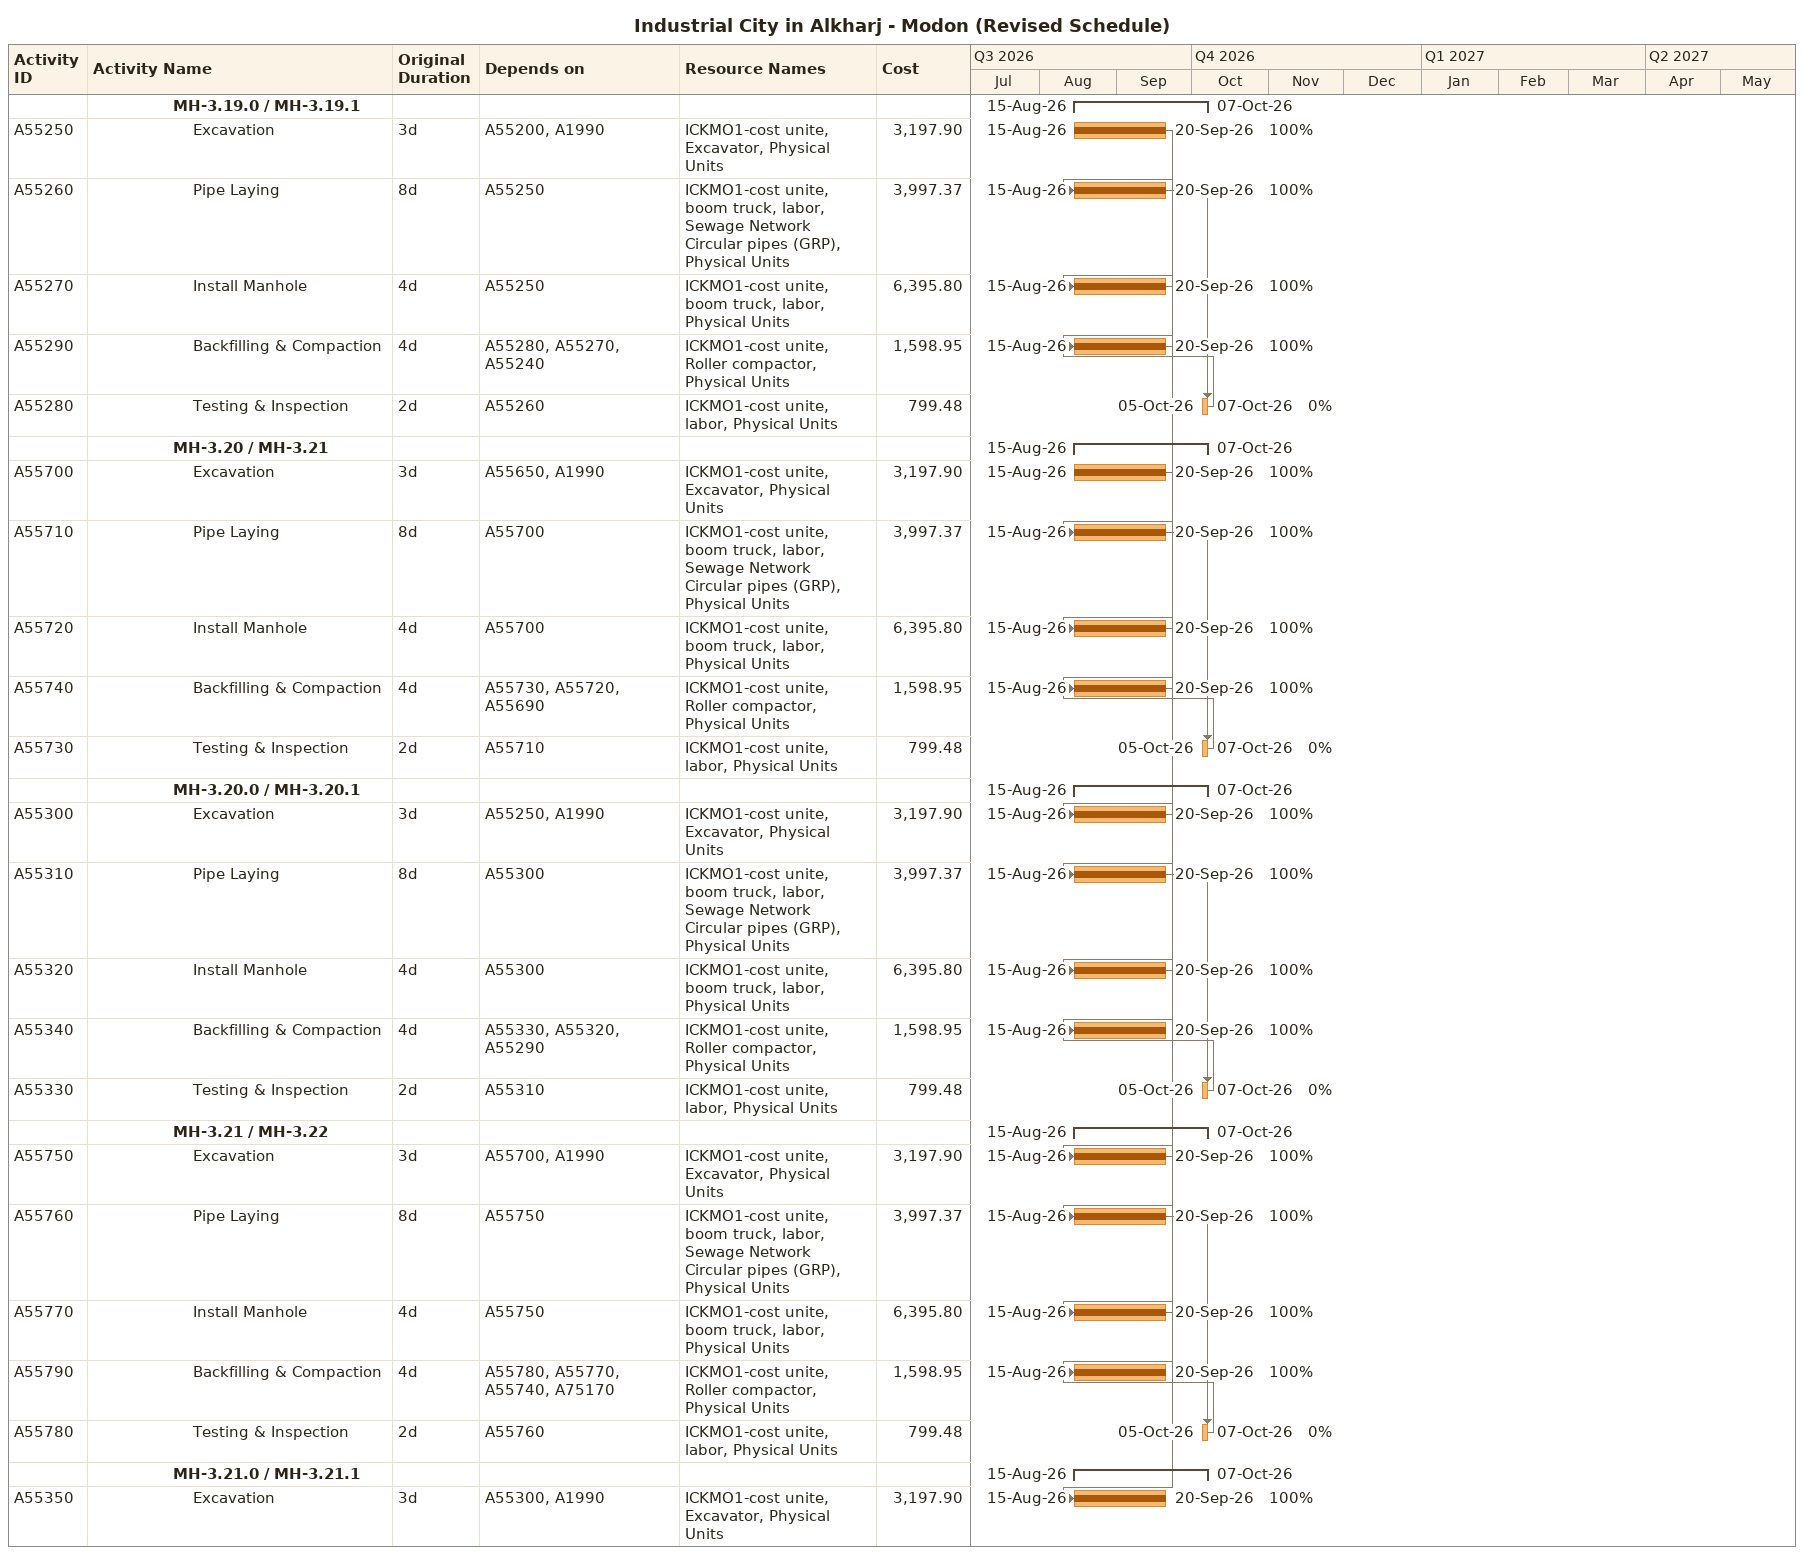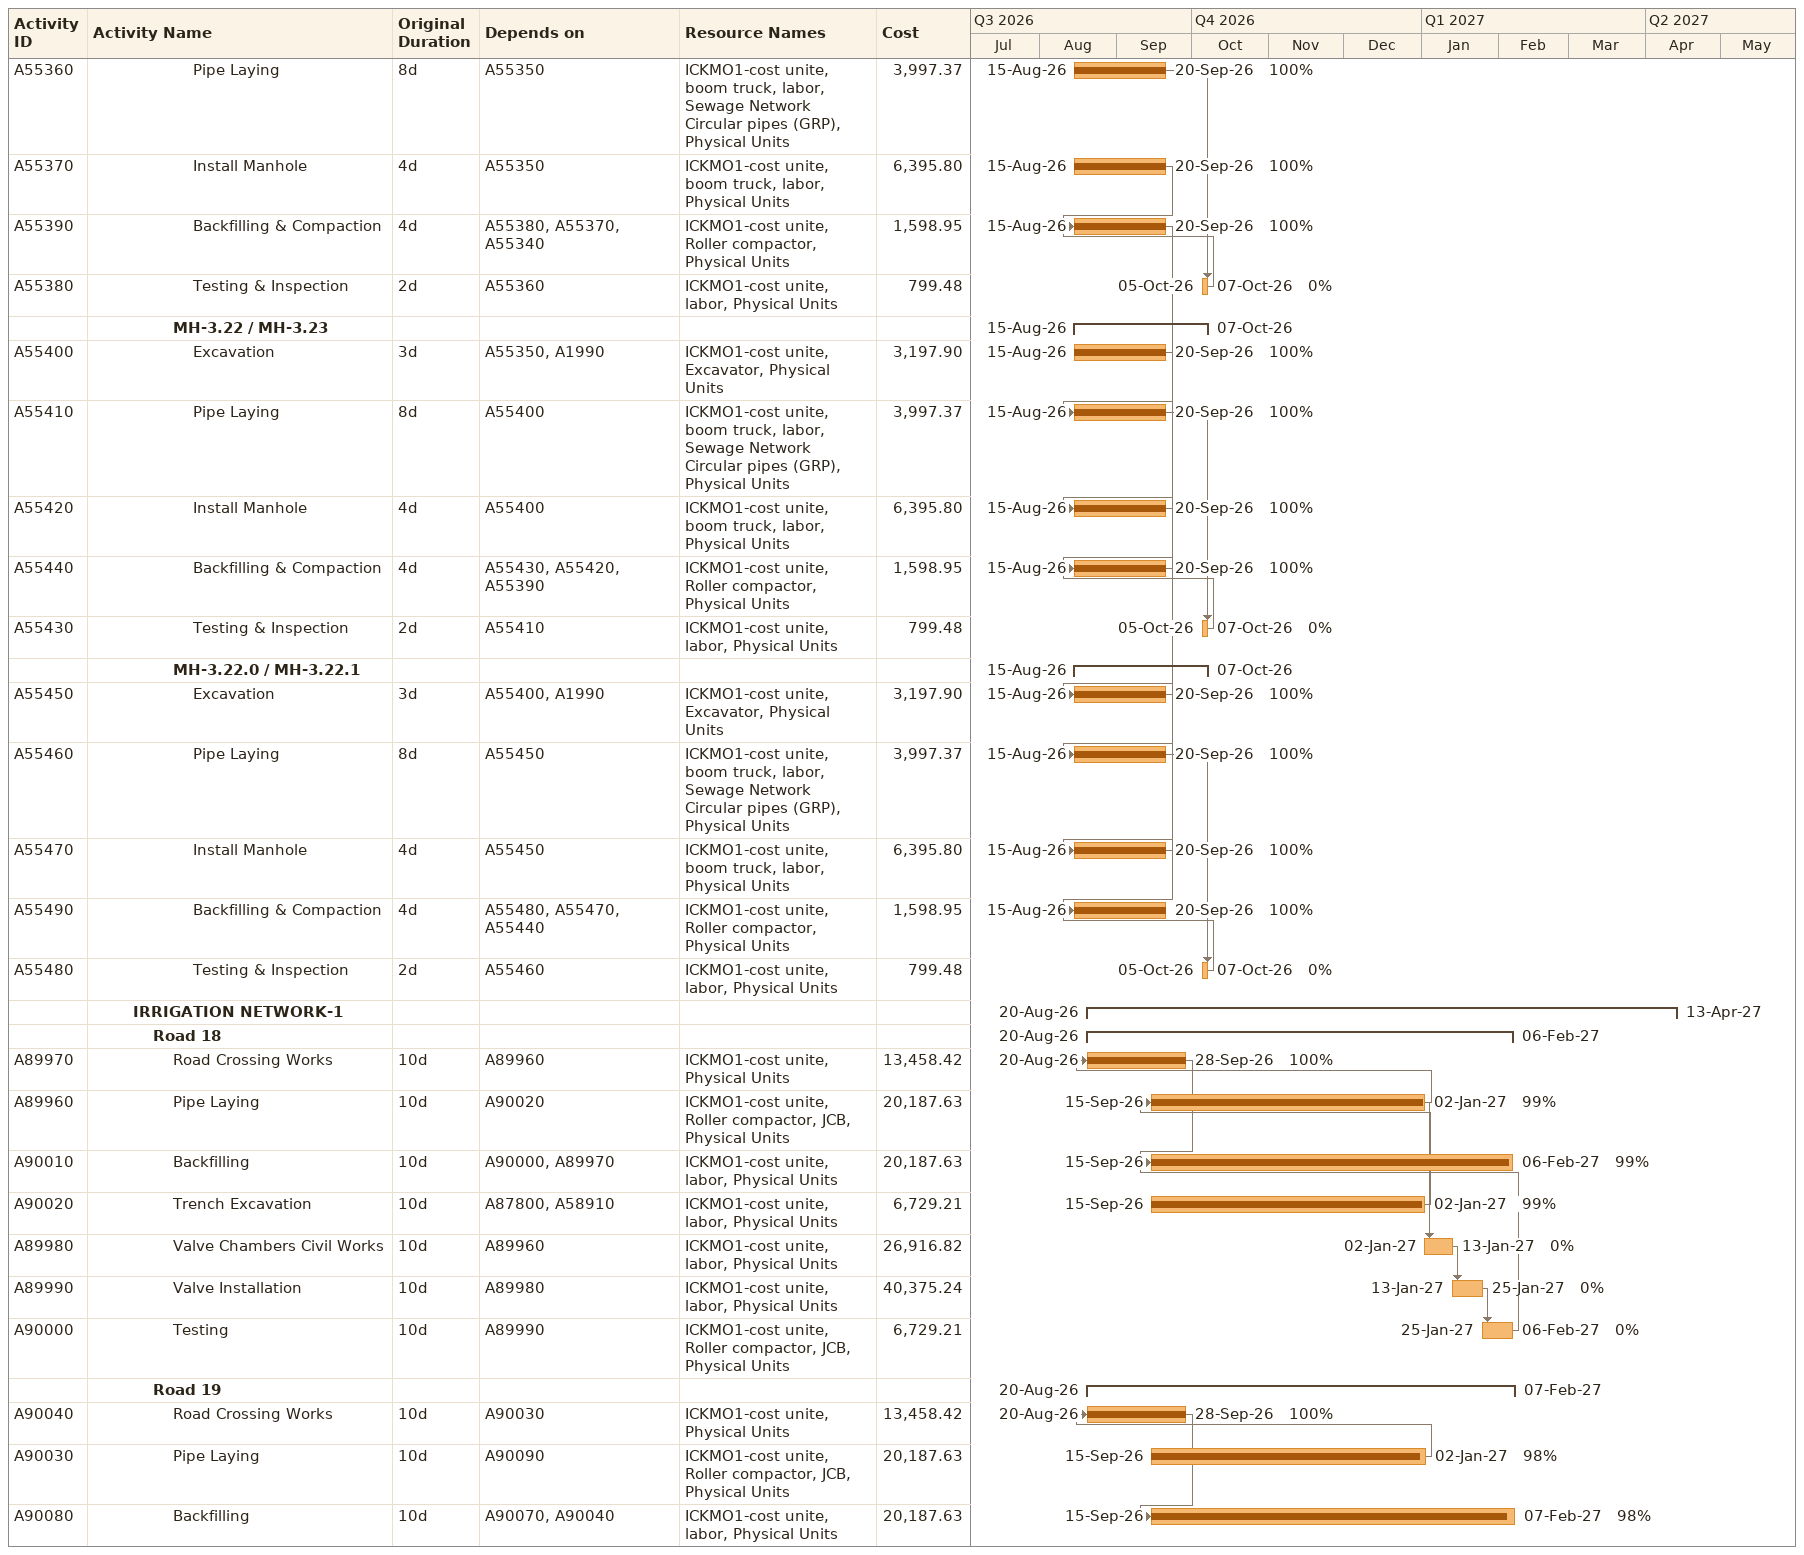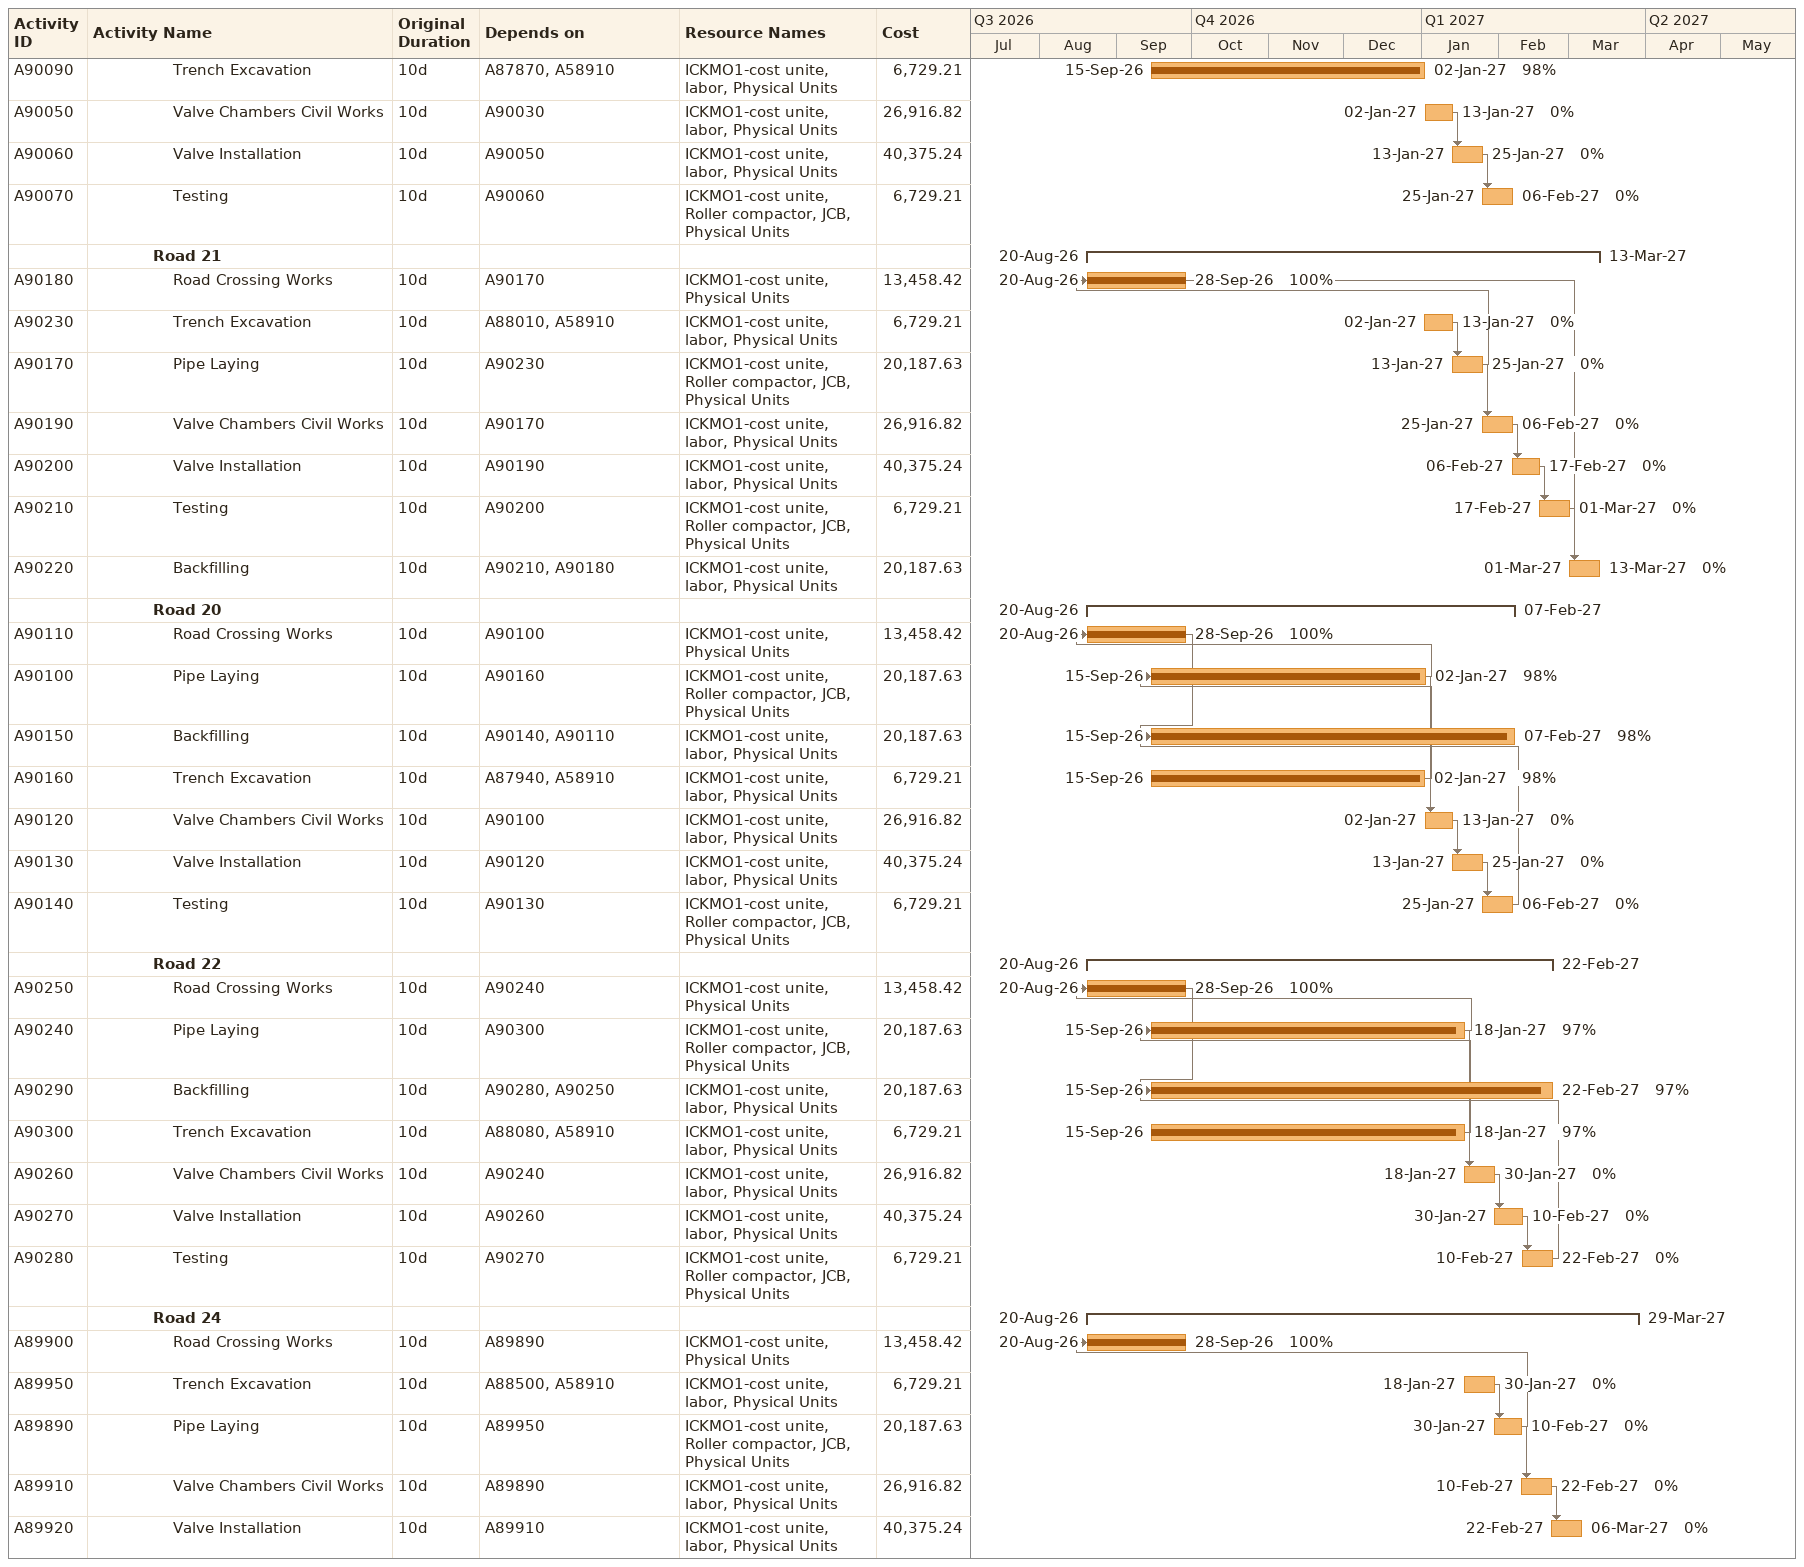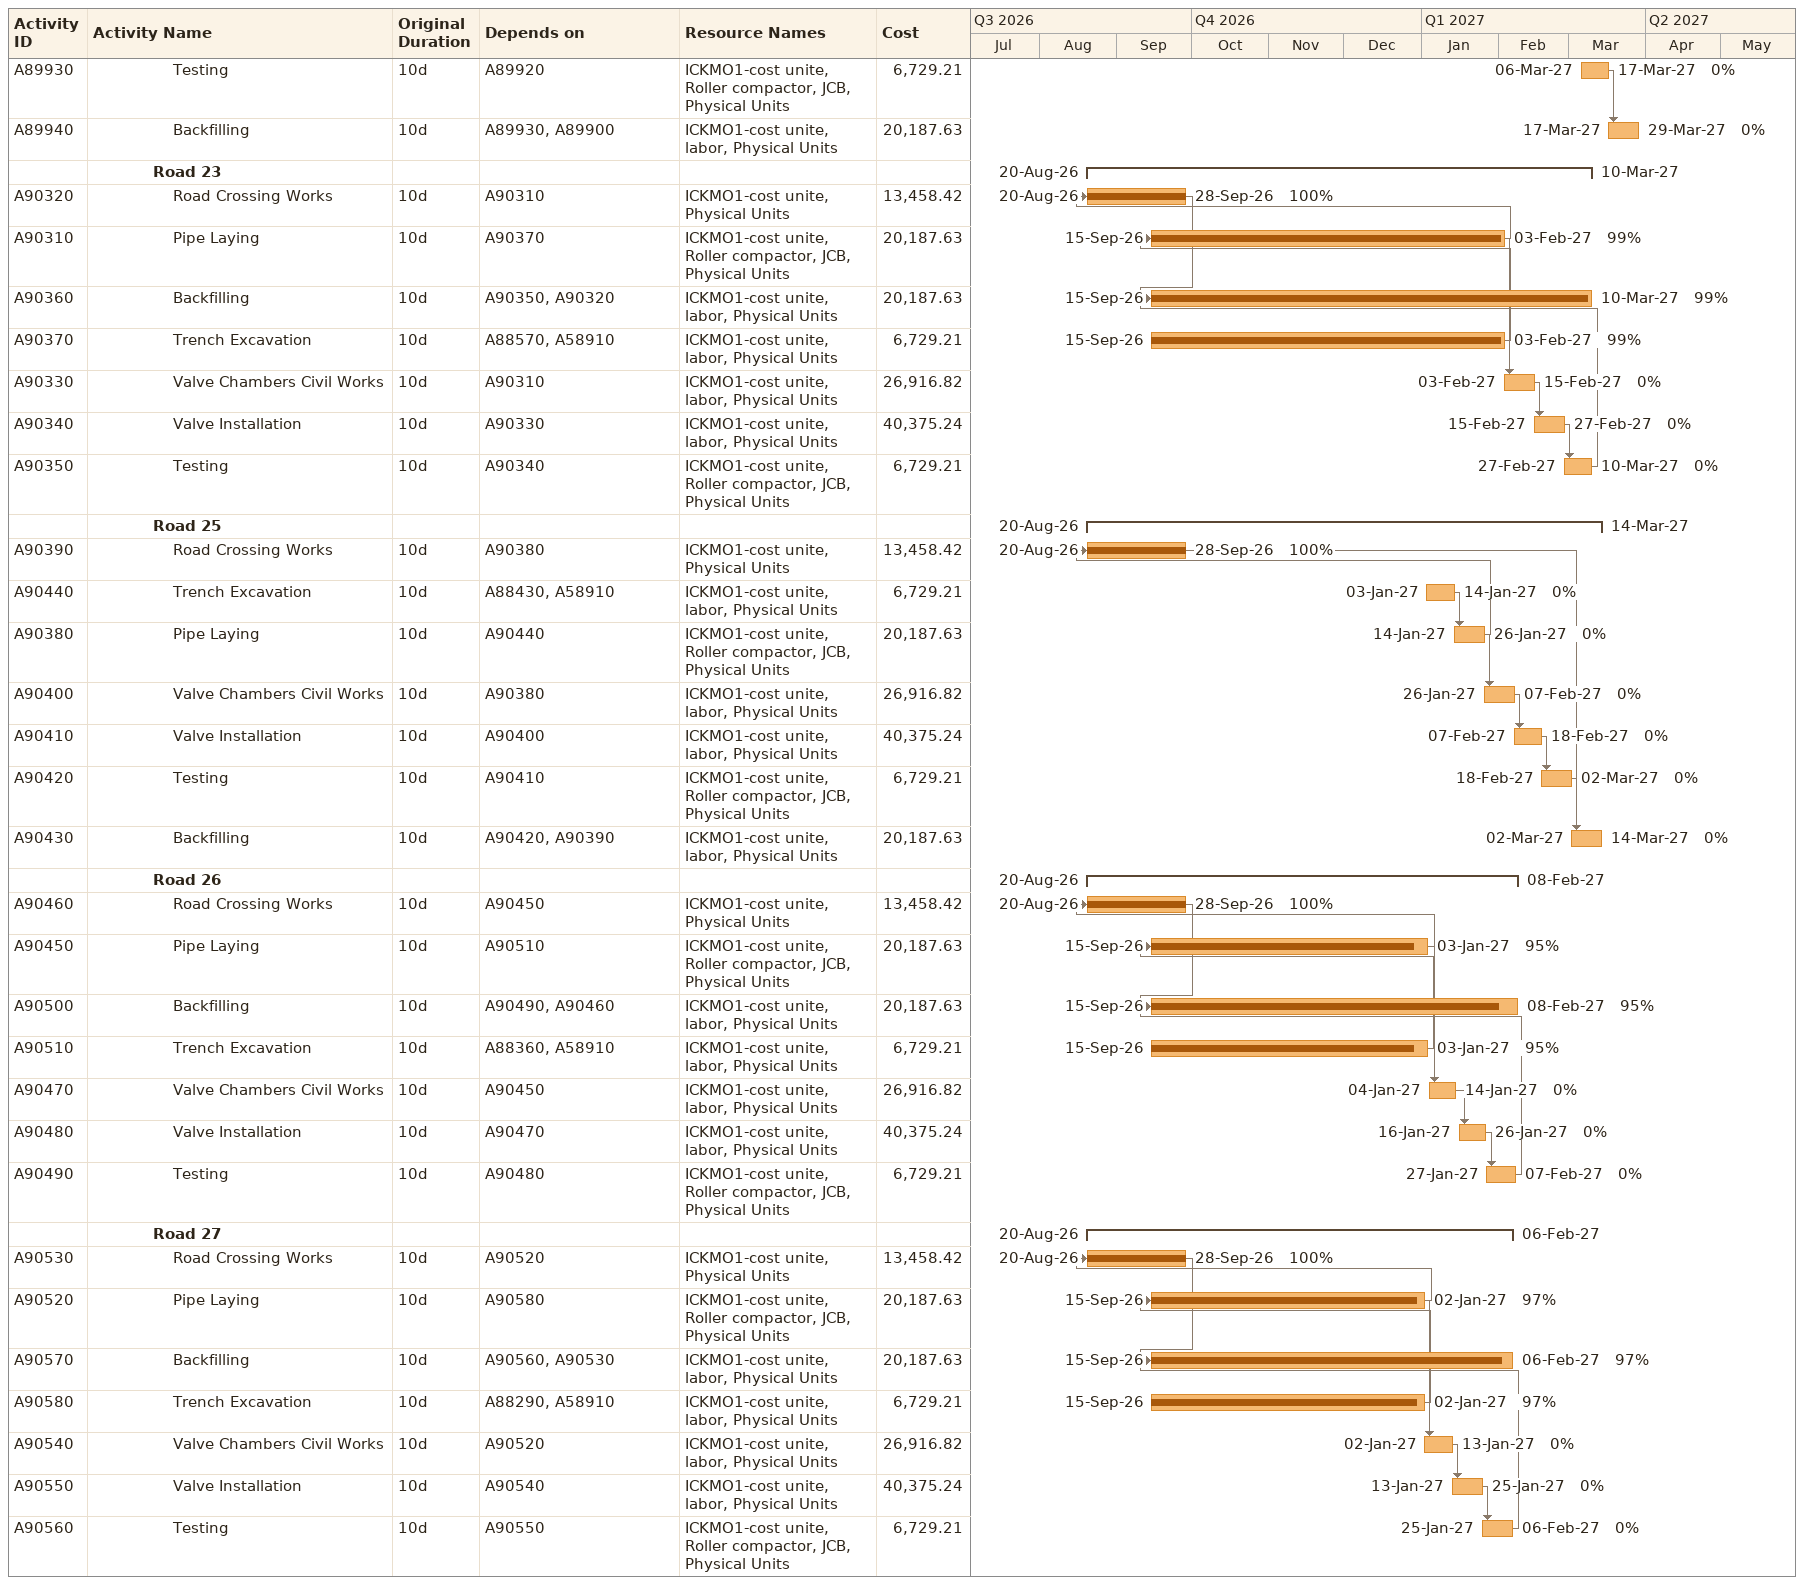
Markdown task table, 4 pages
Industrial City in Alkharj - Modon (Revised Schedule)

| ID | Level | Task | Original duration | Start | Finish | Predecessors | Resources | % complete | Cost |
|---|---|---|---|---|---|---|---|---|---|
|  | 5 | **MH-3.19.0 / MH-3.19.1** |  | 2026-08-15 | 2026-10-07 |  |  |  |  |
| A55250 | 6 | Excavation | 3d | 2026-08-15 | 2026-09-20 | A55200, A1990 | ICKMO1-cost unite, Excavator, Physical Units | 100 | 3197.90 |
| A55260 | 6 | Pipe Laying | 8d | 2026-08-15 | 2026-09-20 | A55250 | ICKMO1-cost unite, boom truck, labor, Sewage Network Circular pipes (GRP), Physical Units | 100 | 3997.37 |
| A55270 | 6 | Install Manhole | 4d | 2026-08-15 | 2026-09-20 | A55250 | ICKMO1-cost unite, boom truck, labor, Physical Units | 100 | 6395.80 |
| A55290 | 6 | Backfilling & Compaction | 4d | 2026-08-15 | 2026-09-20 | A55280, A55270, A55240 | ICKMO1-cost unite, Roller compactor, Physical Units | 100 | 1598.95 |
| A55280 | 6 | Testing & Inspection | 2d | 2026-10-05 | 2026-10-07 | A55260 | ICKMO1-cost unite, labor, Physical Units | 0 | 799.48 |
|  | 5 | **MH-3.20 / MH-3.21** |  | 2026-08-15 | 2026-10-07 |  |  |  |  |
| A55700 | 6 | Excavation | 3d | 2026-08-15 | 2026-09-20 | A55650, A1990 | ICKMO1-cost unite, Excavator, Physical Units | 100 | 3197.90 |
| A55710 | 6 | Pipe Laying | 8d | 2026-08-15 | 2026-09-20 | A55700 | ICKMO1-cost unite, boom truck, labor, Sewage Network Circular pipes (GRP), Physical Units | 100 | 3997.37 |
| A55720 | 6 | Install Manhole | 4d | 2026-08-15 | 2026-09-20 | A55700 | ICKMO1-cost unite, boom truck, labor, Physical Units | 100 | 6395.80 |
| A55740 | 6 | Backfilling & Compaction | 4d | 2026-08-15 | 2026-09-20 | A55730, A55720, A55690 | ICKMO1-cost unite, Roller compactor, Physical Units | 100 | 1598.95 |
| A55730 | 6 | Testing & Inspection | 2d | 2026-10-05 | 2026-10-07 | A55710 | ICKMO1-cost unite, labor, Physical Units | 0 | 799.48 |
|  | 5 | **MH-3.20.0 / MH-3.20.1** |  | 2026-08-15 | 2026-10-07 |  |  |  |  |
| A55300 | 6 | Excavation | 3d | 2026-08-15 | 2026-09-20 | A55250, A1990 | ICKMO1-cost unite, Excavator, Physical Units | 100 | 3197.90 |
| A55310 | 6 | Pipe Laying | 8d | 2026-08-15 | 2026-09-20 | A55300 | ICKMO1-cost unite, boom truck, labor, Sewage Network Circular pipes (GRP), Physical Units | 100 | 3997.37 |
| A55320 | 6 | Install Manhole | 4d | 2026-08-15 | 2026-09-20 | A55300 | ICKMO1-cost unite, boom truck, labor, Physical Units | 100 | 6395.80 |
| A55340 | 6 | Backfilling & Compaction | 4d | 2026-08-15 | 2026-09-20 | A55330, A55320, A55290 | ICKMO1-cost unite, Roller compactor, Physical Units | 100 | 1598.95 |
| A55330 | 6 | Testing & Inspection | 2d | 2026-10-05 | 2026-10-07 | A55310 | ICKMO1-cost unite, labor, Physical Units | 0 | 799.48 |
|  | 5 | **MH-3.21 / MH-3.22** |  | 2026-08-15 | 2026-10-07 |  |  |  |  |
| A55750 | 6 | Excavation | 3d | 2026-08-15 | 2026-09-20 | A55700, A1990 | ICKMO1-cost unite, Excavator, Physical Units | 100 | 3197.90 |
| A55760 | 6 | Pipe Laying | 8d | 2026-08-15 | 2026-09-20 | A55750 | ICKMO1-cost unite, boom truck, labor, Sewage Network Circular pipes (GRP), Physical Units | 100 | 3997.37 |
| A55770 | 6 | Install Manhole | 4d | 2026-08-15 | 2026-09-20 | A55750 | ICKMO1-cost unite, boom truck, labor, Physical Units | 100 | 6395.80 |
| A55790 | 6 | Backfilling & Compaction | 4d | 2026-08-15 | 2026-09-20 | A55780, A55770, A55740, A75170 | ICKMO1-cost unite, Roller compactor, Physical Units | 100 | 1598.95 |
| A55780 | 6 | Testing & Inspection | 2d | 2026-10-05 | 2026-10-07 | A55760 | ICKMO1-cost unite, labor, Physical Units | 0 | 799.48 |
|  | 5 | **MH-3.21.0 / MH-3.21.1** |  | 2026-08-15 | 2026-10-07 |  |  |  |  |
| A55350 | 6 | Excavation | 3d | 2026-08-15 | 2026-09-20 | A55300, A1990 | ICKMO1-cost unite, Excavator, Physical Units | 100 | 3197.90 |
| A55360 | 6 | Pipe Laying | 8d | 2026-08-15 | 2026-09-20 | A55350 | ICKMO1-cost unite, boom truck, labor, Sewage Network Circular pipes (GRP), Physical Units | 100 | 3997.37 |
| A55370 | 6 | Install Manhole | 4d | 2026-08-15 | 2026-09-20 | A55350 | ICKMO1-cost unite, boom truck, labor, Physical Units | 100 | 6395.80 |
| A55390 | 6 | Backfilling & Compaction | 4d | 2026-08-15 | 2026-09-20 | A55380, A55370, A55340 | ICKMO1-cost unite, Roller compactor, Physical Units | 100 | 1598.95 |
| A55380 | 6 | Testing & Inspection | 2d | 2026-10-05 | 2026-10-07 | A55360 | ICKMO1-cost unite, labor, Physical Units | 0 | 799.48 |
|  | 5 | **MH-3.22 / MH-3.23** |  | 2026-08-15 | 2026-10-07 |  |  |  |  |
| A55400 | 6 | Excavation | 3d | 2026-08-15 | 2026-09-20 | A55350, A1990 | ICKMO1-cost unite, Excavator, Physical Units | 100 | 3197.90 |
| A55410 | 6 | Pipe Laying | 8d | 2026-08-15 | 2026-09-20 | A55400 | ICKMO1-cost unite, boom truck, labor, Sewage Network Circular pipes (GRP), Physical Units | 100 | 3997.37 |
| A55420 | 6 | Install Manhole | 4d | 2026-08-15 | 2026-09-20 | A55400 | ICKMO1-cost unite, boom truck, labor, Physical Units | 100 | 6395.80 |
| A55440 | 6 | Backfilling & Compaction | 4d | 2026-08-15 | 2026-09-20 | A55430, A55420, A55390 | ICKMO1-cost unite, Roller compactor, Physical Units | 100 | 1598.95 |
| A55430 | 6 | Testing & Inspection | 2d | 2026-10-05 | 2026-10-07 | A55410 | ICKMO1-cost unite, labor, Physical Units | 0 | 799.48 |
|  | 5 | **MH-3.22.0 / MH-3.22.1** |  | 2026-08-15 | 2026-10-07 |  |  |  |  |
| A55450 | 6 | Excavation | 3d | 2026-08-15 | 2026-09-20 | A55400, A1990 | ICKMO1-cost unite, Excavator, Physical Units | 100 | 3197.90 |
| A55460 | 6 | Pipe Laying | 8d | 2026-08-15 | 2026-09-20 | A55450 | ICKMO1-cost unite, boom truck, labor, Sewage Network Circular pipes (GRP), Physical Units | 100 | 3997.37 |
| A55470 | 6 | Install Manhole | 4d | 2026-08-15 | 2026-09-20 | A55450 | ICKMO1-cost unite, boom truck, labor, Physical Units | 100 | 6395.80 |
| A55490 | 6 | Backfilling & Compaction | 4d | 2026-08-15 | 2026-09-20 | A55480, A55470, A55440 | ICKMO1-cost unite, Roller compactor, Physical Units | 100 | 1598.95 |
| A55480 | 6 | Testing & Inspection | 2d | 2026-10-05 | 2026-10-07 | A55460 | ICKMO1-cost unite, labor, Physical Units | 0 | 799.48 |
|  | 3 | **IRRIGATION NETWORK-1** |  | 2026-08-20 | 2027-04-13 |  |  |  |  |
|  | 4 | **Road 18** |  | 2026-08-20 | 2027-02-06 |  |  |  |  |
| A89970 | 5 | Road Crossing Works | 10d | 2026-08-20 | 2026-09-28 | A89960 | ICKMO1-cost unite, Physical Units | 100 | 13458.42 |
| A89960 | 5 | Pipe Laying | 10d | 2026-09-15 | 2027-01-02 | A90020 | ICKMO1-cost unite, Roller compactor, JCB, Physical Units | 99 | 20187.63 |
| A90010 | 5 | Backfilling | 10d | 2026-09-15 | 2027-02-06 | A90000, A89970 | ICKMO1-cost unite, labor, Physical Units | 99 | 20187.63 |
| A90020 | 5 | Trench Excavation | 10d | 2026-09-15 | 2027-01-02 | A87800, A58910 | ICKMO1-cost unite, labor, Physical Units | 99 | 6729.21 |
| A89980 | 5 | Valve Chambers Civil Works | 10d | 2027-01-02 | 2027-01-13 | A89960 | ICKMO1-cost unite, labor, Physical Units | 0 | 26916.82 |
| A89990 | 5 | Valve Installation | 10d | 2027-01-13 | 2027-01-25 | A89980 | ICKMO1-cost unite, labor, Physical Units | 0 | 40375.24 |
| A90000 | 5 | Testing | 10d | 2027-01-25 | 2027-02-06 | A89990 | ICKMO1-cost unite, Roller compactor, JCB, Physical Units | 0 | 6729.21 |
|  | 4 | **Road 19** |  | 2026-08-20 | 2027-02-07 |  |  |  |  |
| A90040 | 5 | Road Crossing Works | 10d | 2026-08-20 | 2026-09-28 | A90030 | ICKMO1-cost unite, Physical Units | 100 | 13458.42 |
| A90030 | 5 | Pipe Laying | 10d | 2026-09-15 | 2027-01-02 | A90090 | ICKMO1-cost unite, Roller compactor, JCB, Physical Units | 98 | 20187.63 |
| A90080 | 5 | Backfilling | 10d | 2026-09-15 | 2027-02-07 | A90070, A90040 | ICKMO1-cost unite, labor, Physical Units | 98 | 20187.63 |
| A90090 | 5 | Trench Excavation | 10d | 2026-09-15 | 2027-01-02 | A87870, A58910 | ICKMO1-cost unite, labor, Physical Units | 98 | 6729.21 |
| A90050 | 5 | Valve Chambers Civil Works | 10d | 2027-01-02 | 2027-01-13 | A90030 | ICKMO1-cost unite, labor, Physical Units | 0 | 26916.82 |
| A90060 | 5 | Valve Installation | 10d | 2027-01-13 | 2027-01-25 | A90050 | ICKMO1-cost unite, labor, Physical Units | 0 | 40375.24 |
| A90070 | 5 | Testing | 10d | 2027-01-25 | 2027-02-06 | A90060 | ICKMO1-cost unite, Roller compactor, JCB, Physical Units | 0 | 6729.21 |
|  | 4 | **Road 21** |  | 2026-08-20 | 2027-03-13 |  |  |  |  |
| A90180 | 5 | Road Crossing Works | 10d | 2026-08-20 | 2026-09-28 | A90170 | ICKMO1-cost unite, Physical Units | 100 | 13458.42 |
| A90230 | 5 | Trench Excavation | 10d | 2027-01-02 | 2027-01-13 | A88010, A58910 | ICKMO1-cost unite, labor, Physical Units | 0 | 6729.21 |
| A90170 | 5 | Pipe Laying | 10d | 2027-01-13 | 2027-01-25 | A90230 | ICKMO1-cost unite, Roller compactor, JCB, Physical Units | 0 | 20187.63 |
| A90190 | 5 | Valve Chambers Civil Works | 10d | 2027-01-25 | 2027-02-06 | A90170 | ICKMO1-cost unite, labor, Physical Units | 0 | 26916.82 |
| A90200 | 5 | Valve Installation | 10d | 2027-02-06 | 2027-02-17 | A90190 | ICKMO1-cost unite, labor, Physical Units | 0 | 40375.24 |
| A90210 | 5 | Testing | 10d | 2027-02-17 | 2027-03-01 | A90200 | ICKMO1-cost unite, Roller compactor, JCB, Physical Units | 0 | 6729.21 |
| A90220 | 5 | Backfilling | 10d | 2027-03-01 | 2027-03-13 | A90210, A90180 | ICKMO1-cost unite, labor, Physical Units | 0 | 20187.63 |
|  | 4 | **Road 20** |  | 2026-08-20 | 2027-02-07 |  |  |  |  |
| A90110 | 5 | Road Crossing Works | 10d | 2026-08-20 | 2026-09-28 | A90100 | ICKMO1-cost unite, Physical Units | 100 | 13458.42 |
| A90100 | 5 | Pipe Laying | 10d | 2026-09-15 | 2027-01-02 | A90160 | ICKMO1-cost unite, Roller compactor, JCB, Physical Units | 98 | 20187.63 |
| A90150 | 5 | Backfilling | 10d | 2026-09-15 | 2027-02-07 | A90140, A90110 | ICKMO1-cost unite, labor, Physical Units | 98 | 20187.63 |
| A90160 | 5 | Trench Excavation | 10d | 2026-09-15 | 2027-01-02 | A87940, A58910 | ICKMO1-cost unite, labor, Physical Units | 98 | 6729.21 |
| A90120 | 5 | Valve Chambers Civil Works | 10d | 2027-01-02 | 2027-01-13 | A90100 | ICKMO1-cost unite, labor, Physical Units | 0 | 26916.82 |
| A90130 | 5 | Valve Installation | 10d | 2027-01-13 | 2027-01-25 | A90120 | ICKMO1-cost unite, labor, Physical Units | 0 | 40375.24 |
| A90140 | 5 | Testing | 10d | 2027-01-25 | 2027-02-06 | A90130 | ICKMO1-cost unite, Roller compactor, JCB, Physical Units | 0 | 6729.21 |
|  | 4 | **Road 22** |  | 2026-08-20 | 2027-02-22 |  |  |  |  |
| A90250 | 5 | Road Crossing Works | 10d | 2026-08-20 | 2026-09-28 | A90240 | ICKMO1-cost unite, Physical Units | 100 | 13458.42 |
| A90240 | 5 | Pipe Laying | 10d | 2026-09-15 | 2027-01-18 | A90300 | ICKMO1-cost unite, Roller compactor, JCB, Physical Units | 97 | 20187.63 |
| A90290 | 5 | Backfilling | 10d | 2026-09-15 | 2027-02-22 | A90280, A90250 | ICKMO1-cost unite, labor, Physical Units | 97 | 20187.63 |
| A90300 | 5 | Trench Excavation | 10d | 2026-09-15 | 2027-01-18 | A88080, A58910 | ICKMO1-cost unite, labor, Physical Units | 97 | 6729.21 |
| A90260 | 5 | Valve Chambers Civil Works | 10d | 2027-01-18 | 2027-01-30 | A90240 | ICKMO1-cost unite, labor, Physical Units | 0 | 26916.82 |
| A90270 | 5 | Valve Installation | 10d | 2027-01-30 | 2027-02-10 | A90260 | ICKMO1-cost unite, labor, Physical Units | 0 | 40375.24 |
| A90280 | 5 | Testing | 10d | 2027-02-10 | 2027-02-22 | A90270 | ICKMO1-cost unite, Roller compactor, JCB, Physical Units | 0 | 6729.21 |
|  | 4 | **Road 24** |  | 2026-08-20 | 2027-03-29 |  |  |  |  |
| A89900 | 5 | Road Crossing Works | 10d | 2026-08-20 | 2026-09-28 | A89890 | ICKMO1-cost unite, Physical Units | 100 | 13458.42 |
| A89950 | 5 | Trench Excavation | 10d | 2027-01-18 | 2027-01-30 | A88500, A58910 | ICKMO1-cost unite, labor, Physical Units | 0 | 6729.21 |
| A89890 | 5 | Pipe Laying | 10d | 2027-01-30 | 2027-02-10 | A89950 | ICKMO1-cost unite, Roller compactor, JCB, Physical Units | 0 | 20187.63 |
| A89910 | 5 | Valve Chambers Civil Works | 10d | 2027-02-10 | 2027-02-22 | A89890 | ICKMO1-cost unite, labor, Physical Units | 0 | 26916.82 |
| A89920 | 5 | Valve Installation | 10d | 2027-02-22 | 2027-03-06 | A89910 | ICKMO1-cost unite, labor, Physical Units | 0 | 40375.24 |
| A89930 | 5 | Testing | 10d | 2027-03-06 | 2027-03-17 | A89920 | ICKMO1-cost unite, Roller compactor, JCB, Physical Units | 0 | 6729.21 |
| A89940 | 5 | Backfilling | 10d | 2027-03-17 | 2027-03-29 | A89930, A89900 | ICKMO1-cost unite, labor, Physical Units | 0 | 20187.63 |
|  | 4 | **Road 23** |  | 2026-08-20 | 2027-03-10 |  |  |  |  |
| A90320 | 5 | Road Crossing Works | 10d | 2026-08-20 | 2026-09-28 | A90310 | ICKMO1-cost unite, Physical Units | 100 | 13458.42 |
| A90310 | 5 | Pipe Laying | 10d | 2026-09-15 | 2027-02-03 | A90370 | ICKMO1-cost unite, Roller compactor, JCB, Physical Units | 99 | 20187.63 |
| A90360 | 5 | Backfilling | 10d | 2026-09-15 | 2027-03-10 | A90350, A90320 | ICKMO1-cost unite, labor, Physical Units | 99 | 20187.63 |
| A90370 | 5 | Trench Excavation | 10d | 2026-09-15 | 2027-02-03 | A88570, A58910 | ICKMO1-cost unite, labor, Physical Units | 99 | 6729.21 |
| A90330 | 5 | Valve Chambers Civil Works | 10d | 2027-02-03 | 2027-02-15 | A90310 | ICKMO1-cost unite, labor, Physical Units | 0 | 26916.82 |
| A90340 | 5 | Valve Installation | 10d | 2027-02-15 | 2027-02-27 | A90330 | ICKMO1-cost unite, labor, Physical Units | 0 | 40375.24 |
| A90350 | 5 | Testing | 10d | 2027-02-27 | 2027-03-10 | A90340 | ICKMO1-cost unite, Roller compactor, JCB, Physical Units | 0 | 6729.21 |
|  | 4 | **Road 25** |  | 2026-08-20 | 2027-03-14 |  |  |  |  |
| A90390 | 5 | Road Crossing Works | 10d | 2026-08-20 | 2026-09-28 | A90380 | ICKMO1-cost unite, Physical Units | 100 | 13458.42 |
| A90440 | 5 | Trench Excavation | 10d | 2027-01-03 | 2027-01-14 | A88430, A58910 | ICKMO1-cost unite, labor, Physical Units | 0 | 6729.21 |
| A90380 | 5 | Pipe Laying | 10d | 2027-01-14 | 2027-01-26 | A90440 | ICKMO1-cost unite, Roller compactor, JCB, Physical Units | 0 | 20187.63 |
| A90400 | 5 | Valve Chambers Civil Works | 10d | 2027-01-26 | 2027-02-07 | A90380 | ICKMO1-cost unite, labor, Physical Units | 0 | 26916.82 |
| A90410 | 5 | Valve Installation | 10d | 2027-02-07 | 2027-02-18 | A90400 | ICKMO1-cost unite, labor, Physical Units | 0 | 40375.24 |
| A90420 | 5 | Testing | 10d | 2027-02-18 | 2027-03-02 | A90410 | ICKMO1-cost unite, Roller compactor, JCB, Physical Units | 0 | 6729.21 |
| A90430 | 5 | Backfilling | 10d | 2027-03-02 | 2027-03-14 | A90420, A90390 | ICKMO1-cost unite, labor, Physical Units | 0 | 20187.63 |
|  | 4 | **Road 26** |  | 2026-08-20 | 2027-02-08 |  |  |  |  |
| A90460 | 5 | Road Crossing Works | 10d | 2026-08-20 | 2026-09-28 | A90450 | ICKMO1-cost unite, Physical Units | 100 | 13458.42 |
| A90450 | 5 | Pipe Laying | 10d | 2026-09-15 | 2027-01-03 | A90510 | ICKMO1-cost unite, Roller compactor, JCB, Physical Units | 95 | 20187.63 |
| A90500 | 5 | Backfilling | 10d | 2026-09-15 | 2027-02-08 | A90490, A90460 | ICKMO1-cost unite, labor, Physical Units | 95 | 20187.63 |
| A90510 | 5 | Trench Excavation | 10d | 2026-09-15 | 2027-01-03 | A88360, A58910 | ICKMO1-cost unite, labor, Physical Units | 95 | 6729.21 |
| A90470 | 5 | Valve Chambers Civil Works | 10d | 2027-01-04 | 2027-01-14 | A90450 | ICKMO1-cost unite, labor, Physical Units | 0 | 26916.82 |
| A90480 | 5 | Valve Installation | 10d | 2027-01-16 | 2027-01-26 | A90470 | ICKMO1-cost unite, labor, Physical Units | 0 | 40375.24 |
| A90490 | 5 | Testing | 10d | 2027-01-27 | 2027-02-07 | A90480 | ICKMO1-cost unite, Roller compactor, JCB, Physical Units | 0 | 6729.21 |
|  | 4 | **Road 27** |  | 2026-08-20 | 2027-02-06 |  |  |  |  |
| A90530 | 5 | Road Crossing Works | 10d | 2026-08-20 | 2026-09-28 | A90520 | ICKMO1-cost unite, Physical Units | 100 | 13458.42 |
| A90520 | 5 | Pipe Laying | 10d | 2026-09-15 | 2027-01-02 | A90580 | ICKMO1-cost unite, Roller compactor, JCB, Physical Units | 97 | 20187.63 |
| A90570 | 5 | Backfilling | 10d | 2026-09-15 | 2027-02-06 | A90560, A90530 | ICKMO1-cost unite, labor, Physical Units | 97 | 20187.63 |
| A90580 | 5 | Trench Excavation | 10d | 2026-09-15 | 2027-01-02 | A88290, A58910 | ICKMO1-cost unite, labor, Physical Units | 97 | 6729.21 |
| A90540 | 5 | Valve Chambers Civil Works | 10d | 2027-01-02 | 2027-01-13 | A90520 | ICKMO1-cost unite, labor, Physical Units | 0 | 26916.82 |
| A90550 | 5 | Valve Installation | 10d | 2027-01-13 | 2027-01-25 | A90540 | ICKMO1-cost unite, labor, Physical Units | 0 | 40375.24 |
| A90560 | 5 | Testing | 10d | 2027-01-25 | 2027-02-06 | A90550 | ICKMO1-cost unite, Roller compactor, JCB, Physical Units | 0 | 6729.21 |
